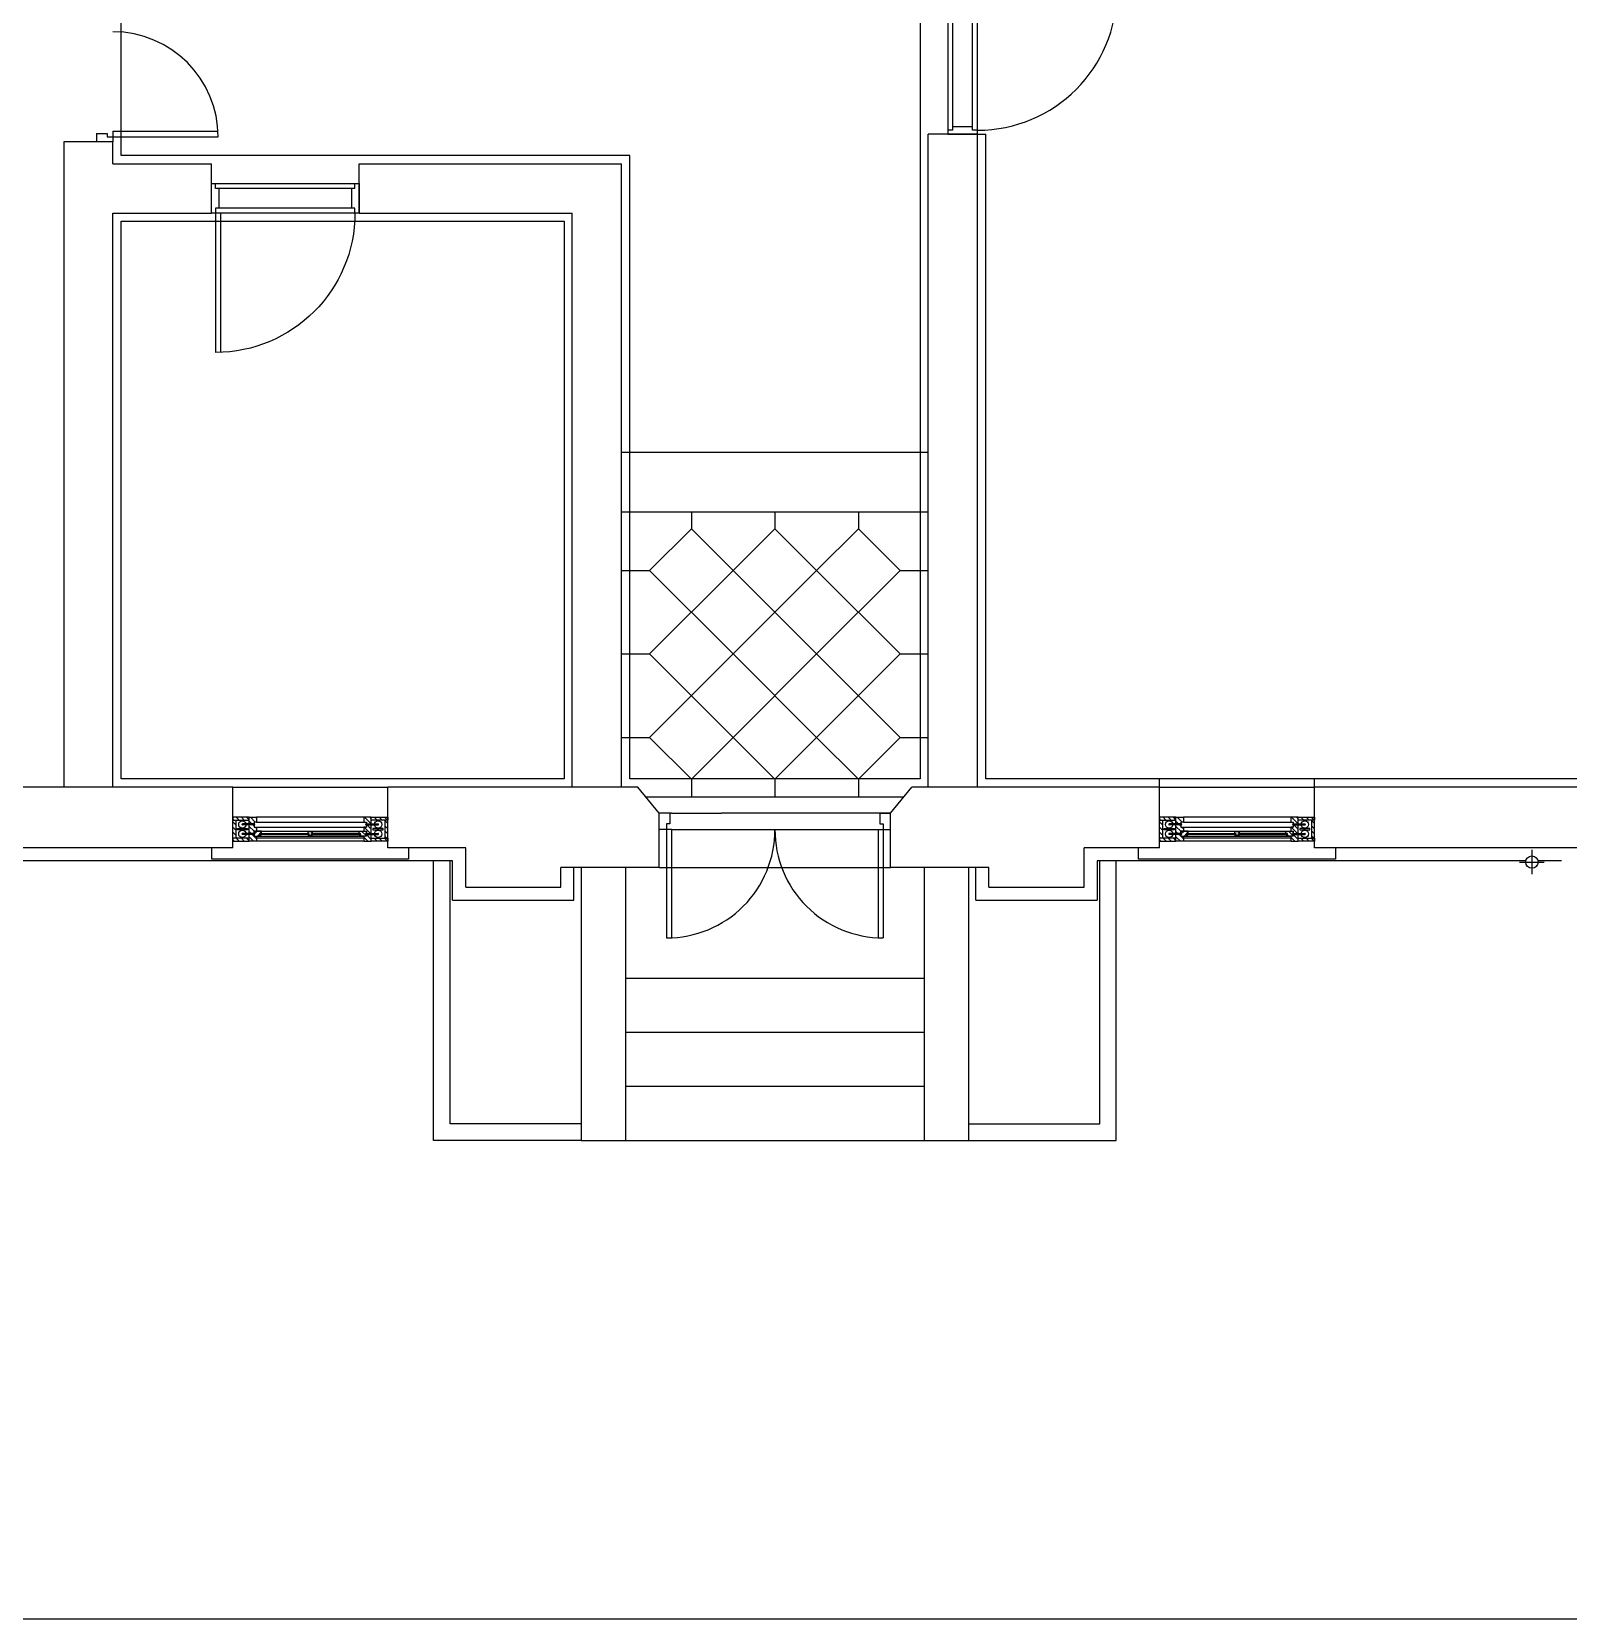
# Model space of a CAD drawing. Extents: x 257532 to 291172, y -129942 to -106182.
# Drawn here: x 284772 to 286529, y -112157 to -110342 of the extents above; entities that cross this region are included whole.
import ezdxf

# ---------------------------------------------------------------- set-up
doc = ezdxf.new("R2010")
doc.units = 0
doc.header["$LTSCALE"] = 50
doc.header["$MEASUREMENT"] = 0
doc.layers.get('0').update_dxf_attribs({"linetype": 'CONTINUOUS'})
doc.layers.add('h', color=5, linetype='CONTINUOUS')
pattern_1 = [(315, (249182.2005, -282476.867), (-3.928862, -3.928862), [])]
pattern_2 = [(315, (249195.9505, -282476.867), (-3.928862, -3.928862), [])]
pattern_3 = [(315, (250594.7005, -282476.867), (-3.928862, -3.928862), [])]
pattern_4 = [(315, (250608.4505, -282476.867), (-3.928862, -3.928862), [])]

# ---------------------------------------------------------------- blocks, each defined once
blk = doc.blocks.new('AP2-D108')
for p, q in [((25, 90), (25, 940)), ((55, 90), (55, 939.5)), ((0, 90), (0, -90)), ((25, 90), (0, 90)), ((55, 90), (25, 90)), ((25, 59.5), (25, 90)), ((45, 59.5), (25, 59.5)), ((875, 59.5), (45, 59.5)), ((45, -60.5), (45, 59.5)), ((875, 90), (55, 90)), ((875, 59.5), (855, 59.5)), ((855, 59.5), (855, -60.5)), ((900, 90), (875, 90)), ((875, 90), (875, 59.5)), ((900, -90), (900, 90)), ((0, -90), (25, -90)), ((25, -60.5), (25, -90)), ((875, -60.5), (25, -60.5)), ((25, -90), (875, -90)), ((875, -60.5), (875, -90)), ((875, -90), (900, -90))]:
    blk.add_line(p, q)
blk.add_arc((25, 90), 850, 0, 90)
blk = doc.blocks.new('aera')
at = {"layer": 'h'}
h = blk.add_hatch(dxfattribs=at)
h.set_pattern_fill('ANSI31', color=256, scale=1.75, angle=360, style=0)
h.set_pattern_definition([(315, (249182.2005, -282441.04), (-3.928862, -3.928862), [])])
h.paths.add_polyline_path([(270984.9, -263797), (270984.9, -263792.5), (270959.9, -263792.5), (270959.9, -263797)])
h = blk.add_hatch(dxfattribs=at)
h.set_pattern_fill('ANSI31', color=256, scale=1.75, angle=360, style=0)
h.set_pattern_definition(pattern_1)
h.paths.add_polyline_path([(270964.4, -263824.3), (270959.9, -263824.3), (270959.9, -263797), (270964.4, -263797)])
h = blk.add_hatch(dxfattribs=at)
h.set_pattern_fill('ANSI31', color=256, scale=1.75, angle=360, style=0)
h.set_pattern_definition(pattern_1)
h.paths.add_polyline_path([(270966.9, -263811.8), (270966.9, -263809.3), (270982.4, -263809.3), (270982.4, -263811.8)])
h = blk.add_hatch(dxfattribs=at)
h.set_pattern_fill('ANSI31', color=256, scale=1.75, angle=360, style=0)
h.set_pattern_definition([(315, (304401.682, -247400.7636), (-3.92886205, -3.92886205), [])])
h.paths.add_polyline_path([(270992.4, -263821), (270996.1, -263821), (270996.1, -263828.8), (270992.4, -263828.8), (270984.9, -263828.8), (270984.9, -263792.5), (270996.1, -263792.5), (270996.1, -263800), (270992.4, -263800), (270992.4, -263807.5), (270996.1, -263807.5), (270996.1, -263813.5), (270992.4, -263813.5)])
h = blk.add_hatch(dxfattribs=at)
h.set_pattern_fill('ANSI31', color=256, scale=1.75, angle=360, style=0)
h.set_pattern_definition([(315, (304347.932, -247400.7636), (-3.92886205, -3.92886205), [])])
h.paths.add_polyline_path([(271163.6, -263821), (271159.9, -263821), (271159.9, -263828.8), (271163.6, -263828.8), (271171.1, -263828.8), (271171.1, -263792.5), (271159.9, -263792.5), (271159.9, -263800), (271163.6, -263800), (271163.6, -263807.5), (271159.9, -263807.5), (271159.9, -263813.5), (271163.6, -263813.5)])
h = blk.add_hatch(dxfattribs=at)
h.set_pattern_fill('ANSI31', color=256, scale=1.75, angle=360, style=0)
h.set_pattern_definition([(315, (249195.9505, -282441.04), (-3.928862, -3.928862), [])])
h.paths.add_polyline_path([(271171.1, -263797), (271171.1, -263792.5), (271196.1, -263792.5), (271196.1, -263797)])
h = blk.add_hatch(dxfattribs=at)
h.set_pattern_fill('ANSI31', color=256, scale=1.75, angle=360, style=0)
h.set_pattern_definition(pattern_2)
h.paths.add_polyline_path([(271189.1, -263811.8), (271189.1, -263809.3), (271173.6, -263809.3), (271173.6, -263811.8)])
h = blk.add_hatch(dxfattribs=at)
h.set_pattern_fill('ANSI31', color=256, scale=1.75, angle=360, style=0)
h.set_pattern_definition(pattern_2)
h.paths.add_polyline_path([(271191.6, -263824.3), (271196.1, -263824.3), (271196.1, -263797), (271191.6, -263797)])
h = blk.add_hatch(dxfattribs=at)
h.set_pattern_fill('ANSI31', color=256, scale=1.75, angle=360, style=0)
h.set_pattern_definition([(315, (250594.7005, -282441.04), (-3.928862, -3.928862), [])])
h.paths.add_polyline_path([(272397.4, -263797), (272397.4, -263792.5), (272372.4, -263792.5), (272372.4, -263797)])
h = blk.add_hatch(dxfattribs=at)
h.set_pattern_fill('ANSI31', color=256, scale=1.75, angle=360, style=0)
h.set_pattern_definition(pattern_3)
h.paths.add_polyline_path([(272376.9, -263824.3), (272372.4, -263824.3), (272372.4, -263797), (272376.9, -263797)])
h = blk.add_hatch(dxfattribs=at)
h.set_pattern_fill('ANSI31', color=256, scale=1.75, angle=360, style=0)
h.set_pattern_definition(pattern_3)
h.paths.add_polyline_path([(272379.4, -263811.8), (272379.4, -263809.3), (272394.9, -263809.3), (272394.9, -263811.8)])
h = blk.add_hatch(dxfattribs=at)
h.set_pattern_fill('ANSI31', color=256, scale=1.75, angle=360, style=0)
h.set_pattern_definition([(315, (305814.182, -247400.7636), (-3.92886205, -3.92886205), [])])
h.paths.add_polyline_path([(272404.9, -263821), (272408.6, -263821), (272408.6, -263828.8), (272404.9, -263828.8), (272397.4, -263828.8), (272397.4, -263792.5), (272408.6, -263792.5), (272408.6, -263800), (272404.9, -263800), (272404.9, -263807.5), (272408.6, -263807.5), (272408.6, -263813.5), (272404.9, -263813.5)])
h = blk.add_hatch(dxfattribs=at)
h.set_pattern_fill('ANSI31', color=256, scale=1.75, angle=360, style=0)
h.set_pattern_definition([(315, (305760.432, -247400.7636), (-3.92886205, -3.92886205), [])])
h.paths.add_polyline_path([(272576.1, -263821), (272572.4, -263821), (272572.4, -263828.8), (272576.1, -263828.8), (272583.6, -263828.8), (272583.6, -263792.5), (272572.4, -263792.5), (272572.4, -263800), (272576.1, -263800), (272576.1, -263807.5), (272572.4, -263807.5), (272572.4, -263813.5), (272576.1, -263813.5)])
h = blk.add_hatch(dxfattribs=at)
h.set_pattern_fill('ANSI31', color=256, scale=1.75, angle=360, style=0)
h.set_pattern_definition([(315, (250608.4505, -282441.04), (-3.928862, -3.928862), [])])
h.paths.add_polyline_path([(272583.6, -263797), (272583.6, -263792.5), (272608.6, -263792.5), (272608.6, -263797)])
h = blk.add_hatch(dxfattribs=at)
h.set_pattern_fill('ANSI31', color=256, scale=1.75, angle=360, style=0)
h.set_pattern_definition(pattern_4)
h.paths.add_polyline_path([(272601.6, -263811.8), (272601.6, -263809.3), (272586.1, -263809.3), (272586.1, -263811.8)])
h = blk.add_hatch(dxfattribs=at)
h.set_pattern_fill('ANSI31', color=256, scale=1.75, angle=360, style=0)
h.set_pattern_definition(pattern_4)
h.paths.add_polyline_path([(272604.1, -263824.3), (272608.6, -263824.3), (272608.6, -263797), (272604.1, -263797)])
h = blk.add_hatch(dxfattribs=at)
h.set_pattern_fill('ANSI31', color=256, scale=1.75, angle=360, style=0)
h.set_pattern_definition([(315, (249182.2005, -282472.79), (-3.928862, -3.928862), [])])
h.paths.add_polyline_path([(270984.9, -263828.8), (270984.9, -263824.3), (270959.9, -263824.3), (270959.9, -263828.8)])
h = blk.add_hatch(dxfattribs=at)
h.set_pattern_fill('ANSI31', color=256, scale=1.75, angle=270, style=0)
h.set_pattern_definition([(45, (289350.171, -286075.178), (3.928862, -3.928862), [])])
h.paths.add_polyline_path([(271001.4, -263817.3), (271003.6, -263817.3), (271003.6, -263813.5), (270992.4, -263813.5), (270992.4, -263821), (271001.4, -263821), (271001.4, -263819.3), (271001.4, -263818.5)])
h = blk.add_hatch(dxfattribs=at)
h.set_pattern_fill('ANSI31', color=256, scale=1.75, angle=360, style=0)
h.set_pattern_definition([(135, (263496.104, -247669.661), (3.928862, 3.928862), [])])
h.paths.add_polyline_path([(271075.7, -263819.8), (271080.2, -263819.8), (271081.7, -263819.2), (271081.7, -263818.5), (271080, -263818.5), (271080, -263817.3), (271081.7, -263817.3), (271081.7, -263814.8), (271074.2, -263814.8), (271074.2, -263817.3), (271076, -263817.3), (271076, -263818.5), (271074.2, -263818.5), (271074.2, -263819.2)])
h = blk.add_hatch(dxfattribs=at)
h.set_pattern_fill('ANSI31', color=256, scale=1.75, angle=270, style=0)
h.set_pattern_definition([(135, (252805.7963, -286075.178), (-3.928862, -3.928862), [])])
h.paths.add_polyline_path([(271154.6, -263817.3), (271152.4, -263817.3), (271152.4, -263813.5), (271163.6, -263813.5), (271163.6, -263821), (271154.6, -263821), (271154.6, -263819.3), (271154.6, -263818.5)])
h = blk.add_hatch(dxfattribs=at)
h.set_pattern_fill('ANSI31', color=256, scale=1.75, angle=360, style=0)
h.set_pattern_definition([(315, (249195.9505, -282472.79), (-3.928862, -3.928862), [])])
h.paths.add_polyline_path([(271171.1, -263828.8), (271171.1, -263824.3), (271196.1, -263824.3), (271196.1, -263828.8)])
h = blk.add_hatch(dxfattribs=at)
h.set_pattern_fill('ANSI31', color=256, scale=1.75, angle=360, style=0)
h.set_pattern_definition([(315, (250594.7005, -282472.79), (-3.928862, -3.928862), [])])
h.paths.add_polyline_path([(272397.4, -263828.8), (272397.4, -263824.3), (272372.4, -263824.3), (272372.4, -263828.8)])
h = blk.add_hatch(dxfattribs=at)
h.set_pattern_fill('ANSI31', color=256, scale=1.75, angle=270, style=0)
h.set_pattern_definition([(45, (290762.671, -286075.178), (3.928862, -3.928862), [])])
h.paths.add_polyline_path([(272413.9, -263817.3), (272416.1, -263817.3), (272416.1, -263813.5), (272404.9, -263813.5), (272404.9, -263821), (272413.9, -263821), (272413.9, -263819.3), (272413.9, -263818.5)])
h = blk.add_hatch(dxfattribs=at)
h.set_pattern_fill('ANSI31', color=256, scale=1.75, angle=360, style=0)
h.set_pattern_definition([(135, (264908.604, -247669.661), (3.928862, 3.928862), [])])
h.paths.add_polyline_path([(272488.2, -263819.8), (272492.7, -263819.8), (272494.2, -263819.2), (272494.2, -263818.5), (272492.5, -263818.5), (272492.5, -263817.3), (272494.2, -263817.3), (272494.2, -263814.8), (272486.7, -263814.8), (272486.7, -263817.3), (272488.5, -263817.3), (272488.5, -263818.5), (272486.7, -263818.5), (272486.7, -263819.2)])
h = blk.add_hatch(dxfattribs=at)
h.set_pattern_fill('ANSI31', color=256, scale=1.75, angle=270, style=0)
h.set_pattern_definition([(135, (254218.2963, -286075.178), (-3.928862, -3.928862), [])])
h.paths.add_polyline_path([(272567.1, -263817.3), (272564.9, -263817.3), (272564.9, -263813.5), (272576.1, -263813.5), (272576.1, -263821), (272567.1, -263821), (272567.1, -263819.3), (272567.1, -263818.5)])
h = blk.add_hatch(dxfattribs=at)
h.set_pattern_fill('ANSI31', color=256, scale=1.75, angle=360, style=0)
h.set_pattern_definition([(315, (250608.4505, -282472.79), (-3.928862, -3.928862), [])])
h.paths.add_polyline_path([(272583.6, -263828.8), (272583.6, -263824.3), (272608.6, -263824.3), (272608.6, -263828.8)])
for p, q in [((270777.4, -262762.6), (270702.4, -262762.6)), ((270702.4, -262762.6), (270702.4, -263746.3)), ((270777.4, -262762.6), (270702.4, -262762.6)), ((270752.4, -262750.1), (270752.4, -262762.6)), ((270752.4, -262750.1), (270768.4, -262750.1)), ((270752.4, -262750.1), (270752.4, -262762.6)), ((270752.4, -262750.1), (270768.4, -262750.1)), ((270777.4, -262762.6), (270752.4, -262762.6)), ((270777.4, -262762.6), (270752.4, -262762.6)), ((270768.4, -262750.1), (270768.4, -262755.3)), ((270768.4, -262750.1), (270768.4, -262755.3)), ((270768.4, -262755.3), (270777.4, -262755.3)), ((270768.4, -262755.3), (270777.4, -262755.3)), ((270777.4, -262746.4), (270777.4, -262755.3)), ((270777.4, -262746.4), (270937.4, -262746.4)), ((270777.4, -262746.4), (270777.4, -262755.3)), ((270777.4, -262746.4), (270937.4, -262746.4)), ((270777.4, -262755.3), (270937.7, -262755.3)), ((270777.4, -262755.3), (270777.4, -262762.6)), ((270777.4, -262755.3), (270937.7, -262755.3)), ((270777.4, -262755.3), (270777.4, -262762.6)), ((270777.4, -262796.3), (270777.4, -262762.6)), ((272019.9, -263746.3), (272019.9, -262751.3)), ((272094.9, -262751.3), (272019.9, -262751.3)), ((272094.9, -262751.3), (272019.9, -262751.3)), ((272094.9, -263746.3), (272094.9, -262751.3)), ((272094.9, -262751.3), (272107.4, -262751.3)), ((272094.9, -262751.3), (272107.4, -262751.3)), ((270777.4, -262796.3), (270927.4, -262796.3)), ((270927.4, -262871.3), (270927.4, -262796.3)), ((271152.4, -262871.3), (271152.4, -262796.3)), ((271152.4, -262796.3), (271552.4, -262796.3)), ((271552.4, -263746.3), (271552.4, -262796.3)), ((270777.4, -262871.3), (270927.4, -262871.3)), ((270777.4, -263746.3), (270777.4, -262871.3)), ((271152.4, -262871.3), (271477.4, -262871.3)), ((271477.4, -263746.3), (271477.4, -262871.3)), ((272019.9, -263236.3), (271552.2, -263236.3)), ((272019.9, -263327.5), (271552.2, -263327.5)), ((271658.8, -263327.5), (271658.8, -263352.5)), ((271786.1, -263327.5), (271786.1, -263352.5)), ((271913.4, -263327.5), (271913.4, -263352.5)), ((271658.8, -263352.5), (271595.2, -263416.2)), ((271658.8, -263352.5), (271722.5, -263416.2)), ((271786.1, -263352.5), (271722.5, -263416.2)), ((271786.1, -263352.5), (271849.7, -263416.2)), ((271913.4, -263352.5), (271849.7, -263416.2)), ((271913.4, -263352.5), (271977, -263416.2)), ((271552.4, -263416.2), (271595.2, -263416.2)), ((271595.2, -263416.2), (271722.5, -263543.5)), ((271722.5, -263416.2), (271595.2, -263543.5)), ((271722.5, -263416.2), (271849.7, -263543.5)), ((271849.7, -263416.2), (271722.5, -263543.5)), ((271849.7, -263416.2), (271977, -263543.5)), ((271977, -263416.2), (271849.7, -263543.5)), ((271977, -263416.2), (272019.9, -263416.2)), ((271552.4, -263543.5), (271595.2, -263543.5)), ((271595.2, -263543.5), (271722.5, -263670.7)), ((271722.5, -263543.5), (271595.2, -263670.7)), ((271722.5, -263543.5), (271849.7, -263670.7)), ((271849.7, -263543.5), (271722.5, -263670.7)), ((271849.7, -263543.5), (271977, -263670.7)), ((271977, -263543.5), (271849.7, -263670.7)), ((271977, -263543.5), (272019.9, -263543.5)), ((271552.4, -263670.7), (271595.2, -263670.7)), ((271595.2, -263670.7), (271658.8, -263734.4)), ((271722.5, -263670.7), (271658.8, -263734.4)), ((271722.5, -263670.7), (271786.1, -263734.4)), ((271849.7, -263670.7), (271786.1, -263734.4)), ((271849.7, -263670.7), (271913.4, -263734.4)), ((271977, -263670.7), (271913.4, -263734.4)), ((271977, -263670.7), (272019.9, -263670.7)), ((271658.8, -263734.4), (271658.8, -263761.3)), ((271786.1, -263734.4), (271786.1, -263761.3)), ((271913.4, -263734.4), (271913.4, -263761.3)), ((272372.4, -263746.3), (272372.4, -263733.8)), ((272608.6, -263733.8), (272372.4, -263733.8)), ((272608.6, -263746.3), (272608.6, -263733.8)), ((270959.9, -263838.8), (270959.9, -263746.3)), ((270959.9, -263746.3), (271196.1, -263746.3)), ((271196.1, -263838.8), (271196.1, -263746.3)), ((271609.9, -263786.3), (271577.4, -263746.3)), ((271962.4, -263786.3), (271994.9, -263746.3)), ((272372.4, -263838.8), (272372.4, -263746.3)), ((272372.4, -263746.3), (272608.6, -263746.3)), ((272608.6, -263838.8), (272608.6, -263746.3)), ((271589.5, -263761.3), (271982.7, -263761.3)), ((270992.4, -263802.5), (270974.6, -263802.5)), ((270992.4, -263804), (270974.6, -263804)), ((270992.4, -263807.5), (271163.6, -263807.5)), ((271159.9, -263792.5), (270996.1, -263792.5)), ((270996.1, -263800), (271161.9, -263800)), ((271163.6, -263802.5), (271181.4, -263802.5)), ((271163.6, -263804), (271181.4, -263804)), ((271196.1, -263798.7), (271196.1, -263797)), ((271609.9, -263868.8), (271609.9, -263786.3)), ((271628.6, -263786.3), (271609.9, -263786.3)), ((271626.2, -263802.3), (271621.1, -263802.3)), ((271621.1, -263802.3), (271621.1, -263811.3)), ((271621.1, -263803.6), (271621.1, -263811.3)), ((271626.2, -263786.3), (271626.2, -263802.3)), ((271628.6, -263786.3), (271704.9, -263786.3)), ((271962.4, -263786.3), (271704.9, -263786.3)), ((271946, -263786.3), (271962.4, -263786.3)), ((271946, -263786.3), (271946, -263802.3)), ((271946, -263802.3), (271951.1, -263802.3)), ((271951.1, -263802.3), (271951.1, -263811.3)), ((271951.1, -263803.6), (271951.1, -263811.3)), ((271962.4, -263868.8), (271962.4, -263786.3)), ((272404.9, -263802.5), (272387.1, -263802.5)), ((272404.9, -263804), (272387.1, -263804)), ((272404.9, -263807.5), (272576.1, -263807.5)), ((272572.4, -263792.5), (272408.6, -263792.5)), ((272408.6, -263800), (272574.4, -263800)), ((272576.1, -263802.5), (272593.9, -263802.5)), ((272576.1, -263804), (272593.9, -263804)), ((272608.6, -263798.7), (272608.6, -263797)), ((270992.4, -263817), (270974.6, -263817)), ((270992.4, -263818.5), (270974.6, -263818.5)), ((270992.4, -263813.5), (271163.6, -263813.5)), ((270996.1, -263824), (271159.9, -263824)), ((271159.9, -263828.8), (270996.1, -263828.8)), ((271001.4, -263821), (271159.9, -263821)), ((271163.6, -263817), (271181.4, -263817)), ((271163.6, -263818.5), (271181.4, -263818.5)), ((271621.1, -263811.3), (271609.9, -263811.3)), ((271621.1, -263811.3), (271609.9, -263811.3)), ((271628.6, -263811.3), (271621.1, -263811.3)), ((271621.1, -263811.3), (271621.1, -263976.3)), ((271628.6, -263811.3), (271628.6, -263976.1)), ((271628.6, -263811.3), (271943.6, -263811.3)), ((271943.6, -263811.3), (271951.1, -263811.3)), ((271943.6, -263811.3), (271943.6, -263976.1)), ((271951.1, -263811.3), (271951.1, -263976.3)), ((271951.1, -263811.3), (271962.4, -263811.3)), ((271951.1, -263811.3), (271962.4, -263811.3)), ((272404.9, -263817), (272387.1, -263817)), ((272404.9, -263818.5), (272387.1, -263818.5)), ((272404.9, -263813.5), (272576.1, -263813.5)), ((272408.6, -263824), (272572.4, -263824)), ((272572.4, -263828.8), (272408.6, -263828.8)), ((272413.9, -263821), (272572.4, -263821)), ((272576.1, -263817), (272593.9, -263817)), ((272576.1, -263818.5), (272593.9, -263818.5)), ((271314.9, -263898.8), (271314.9, -263838.8)), ((272257.4, -263898.8), (272257.4, -263838.8)), ((272939.9, -263841.9), (272939.9, -263879.4)), ((271266.1, -264285), (271266.1, -263858.8)), ((271291.1, -264260), (271291.1, -263858.8)), ((271459.9, -263898.8), (271459.9, -263868.8)), ((271479.9, -263918.8), (271479.9, -263868.8)), ((271491.1, -263868.8), (271491.1, -264285)), ((271558.6, -263868.8), (271558.6, -264285)), ((271609.9, -263868.8), (271962.4, -263868.8)), ((272013.6, -263868.8), (272013.6, -264285)), ((272081.1, -263868.8), (272081.1, -264285)), ((272092.4, -263918.8), (272092.4, -263868.8)), ((272112.4, -263898.8), (272112.4, -263868.8)), ((272281.1, -264260), (272281.1, -263858.8)), ((272306.1, -264285), (272306.1, -263858.8)), ((272921.1, -263860.7), (272958.6, -263860.7)), ((271314.9, -263898.8), (271459.9, -263898.8)), ((272112.4, -263898.8), (272257.4, -263898.8)), ((271294.9, -263918.8), (271479.9, -263918.8)), ((272092.4, -263918.8), (272277.4, -263918.8)), ((271558.6, -264037.5), (272013.6, -264037.5)), ((271558.6, -264120), (272013.6, -264120)), ((271558.6, -264202.5), (272013.6, -264202.5)), ((271491.1, -264260), (271291.1, -264260)), ((272081.1, -264260), (272281.1, -264260)), ((271491.1, -264285), (271266.1, -264285)), ((271491.1, -264285), (272081.1, -264285)), ((272081.1, -264285), (272306.1, -264285))]:
    blk.add_line(p, q, dxfattribs=at)
for points in [[(270789.9, -262416.3), (272007.4, -262416.3), (272007.4, -263733.8), (271564.9, -263733.8), (271564.9, -262783.8)], [(271564.9, -262783.8), (270789.9, -262783.8), (270789.9, -262416.3)], [(272372.4, -263733.8), (272107.4, -263733.8), (272107.4, -262751.3)], [(272372.4, -263733.8), (272107.4, -263733.8), (272107.4, -262751.3)], [(273037.4, -263746.3), (273037.4, -263733.8), (272608.6, -263733.8)], [(270959.9, -263746.3), (270488.6, -263746.3)], [(271577.4, -263746.3), (271196.1, -263746.3)], [(272372.4, -263746.3), (271994.9, -263746.3)], [(273037.4, -263746.3), (272608.6, -263746.3)], [(270992.4, -263821), (270996.1, -263821), (270996.1, -263828.8), (270992.4, -263828.8), (270984.9, -263828.8), (270984.9, -263792.5), (270996.1, -263792.5), (270996.1, -263800), (270992.4, -263800), (270992.4, -263807.5), (270996.1, -263807.5), (270996.1, -263813.5), (270992.4, -263813.5), (270992.4, -263821)], [(271163.6, -263821), (271159.9, -263821), (271159.9, -263828.8), (271163.6, -263828.8), (271171.1, -263828.8), (271171.1, -263792.5), (271159.9, -263792.5), (271159.9, -263800), (271163.6, -263800), (271163.6, -263807.5), (271159.9, -263807.5), (271159.9, -263813.5), (271163.6, -263813.5), (271163.6, -263821)], [(272404.9, -263821), (272408.6, -263821), (272408.6, -263828.8), (272404.9, -263828.8), (272397.4, -263828.8), (272397.4, -263792.5), (272408.6, -263792.5), (272408.6, -263800), (272404.9, -263800), (272404.9, -263807.5), (272408.6, -263807.5), (272408.6, -263813.5), (272404.9, -263813.5), (272404.9, -263821)], [(272576.1, -263821), (272572.4, -263821), (272572.4, -263828.8), (272576.1, -263828.8), (272583.6, -263828.8), (272583.6, -263792.5), (272572.4, -263792.5), (272572.4, -263800), (272576.1, -263800), (272576.1, -263807.5), (272572.4, -263807.5), (272572.4, -263813.5), (272576.1, -263813.5), (272576.1, -263821)], [(270992.4, -263816.3), (270992.4, -263813.5)], [(270992.4, -263816.3), (270992.4, -263813.5)], [(271075.7, -263819.8), (271080.2, -263819.8), (271081.7, -263819.2), (271081.7, -263818.5), (271080, -263818.5), (271080, -263817.3), (271081.7, -263817.3), (271081.7, -263814.8), (271074.2, -263814.8), (271074.2, -263817.3), (271076, -263817.3), (271076, -263818.5), (271074.2, -263818.5), (271074.2, -263819.2), (271075.7, -263819.8)], [(271163.6, -263816.3), (271163.6, -263813.5)], [(272404.9, -263816.3), (272404.9, -263813.5)], [(272404.9, -263816.3), (272404.9, -263813.5)], [(272488.2, -263819.8), (272492.7, -263819.8), (272494.2, -263819.2), (272494.2, -263818.5), (272492.5, -263818.5), (272492.5, -263817.3), (272494.2, -263817.3), (272494.2, -263814.8), (272486.7, -263814.8), (272486.7, -263817.3), (272488.5, -263817.3), (272488.5, -263818.5), (272486.7, -263818.5), (272486.7, -263819.2), (272488.2, -263819.8)], [(272576.1, -263816.3), (272576.1, -263813.5)], [(270959.9, -263838.8), (270488.6, -263838.8)], [(271228, -263838.8), (271228, -263856.3), (270928, -263856.3), (270928, -263838.8)], [(271314.9, -263838.8), (271196.1, -263838.8)], [(272372.4, -263838.8), (272257.4, -263838.8)], [(272640.5, -263838.8), (272640.5, -263856.3), (272340.5, -263856.3), (272340.5, -263838.8)], [(273037.4, -263838.8), (272608.6, -263838.8)], [(271294.9, -263918.8), (271294.9, -263858.8), (270595.3, -263858.8)], [(271609.9, -263868.8), (271459.9, -263868.8)], [(272112.4, -263868.8), (271962.4, -263868.8)], [(272930.7, -263858.8), (272277.4, -263858.8), (272277.4, -263918.8)], [(272984.9, -263858.8), (272949, -263858.8)]]:
    blk.add_lwpolyline(points, dxfattribs=at)
for points in [[(270789.9, -262883.8), (271464.9, -262883.8), (271464.9, -263733.8), (270789.9, -263733.8)], [(270984.9, -263797), (270984.9, -263792.5), (270959.9, -263792.5), (270959.9, -263797)], [(270964.4, -263824.3), (270959.9, -263824.3), (270959.9, -263797), (270964.4, -263797)], [(270966.9, -263811.8), (270966.9, -263809.3), (270982.4, -263809.3), (270982.4, -263811.8)], [(271171.1, -263797), (271171.1, -263792.5), (271196.1, -263792.5), (271196.1, -263797)], [(271189.1, -263811.8), (271189.1, -263809.3), (271173.6, -263809.3), (271173.6, -263811.8)], [(271191.6, -263824.3), (271196.1, -263824.3), (271196.1, -263797), (271191.6, -263797)], [(272397.4, -263797), (272397.4, -263792.5), (272372.4, -263792.5), (272372.4, -263797)], [(272376.9, -263824.3), (272372.4, -263824.3), (272372.4, -263797), (272376.9, -263797)], [(272379.4, -263811.8), (272379.4, -263809.3), (272394.9, -263809.3), (272394.9, -263811.8)], [(272583.6, -263797), (272583.6, -263792.5), (272608.6, -263792.5), (272608.6, -263797)], [(272601.6, -263811.8), (272601.6, -263809.3), (272586.1, -263809.3), (272586.1, -263811.8)], [(272604.1, -263824.3), (272608.6, -263824.3), (272608.6, -263797), (272604.1, -263797)], [(270984.9, -263828.8), (270984.9, -263824.3), (270959.9, -263824.3), (270959.9, -263828.8)], [(271001.4, -263817.3), (271003.6, -263817.3), (271003.6, -263813.5), (270992.4, -263813.5), (270992.4, -263821), (271001.4, -263821), (271001.4, -263819.3), (271001.4, -263818.5)], [(271076, -263817.3), (271076, -263818.5), (271001.4, -263818.5), (271001.4, -263817.3)], [(271003.6, -263818.5), (271001.4, -263818.5), (271001.4, -263821)], [(271080, -263817.3), (271080, -263818.5), (271154.6, -263818.5), (271154.6, -263817.3)], [(271154.6, -263817.3), (271152.4, -263817.3), (271152.4, -263813.5), (271163.6, -263813.5), (271163.6, -263821), (271154.6, -263821), (271154.6, -263819.3), (271154.6, -263818.5)], [(271152.4, -263818.5), (271154.6, -263818.5), (271154.6, -263821)], [(271171.1, -263828.8), (271171.1, -263824.3), (271196.1, -263824.3), (271196.1, -263828.8)], [(272397.4, -263828.8), (272397.4, -263824.3), (272372.4, -263824.3), (272372.4, -263828.8)], [(272413.9, -263817.3), (272416.1, -263817.3), (272416.1, -263813.5), (272404.9, -263813.5), (272404.9, -263821), (272413.9, -263821), (272413.9, -263819.3), (272413.9, -263818.5)], [(272488.5, -263817.3), (272488.5, -263818.5), (272413.9, -263818.5), (272413.9, -263817.3)], [(272416.1, -263818.5), (272413.9, -263818.5), (272413.9, -263821)], [(272492.5, -263817.3), (272492.5, -263818.5), (272567.1, -263818.5), (272567.1, -263817.3)], [(272567.1, -263817.3), (272564.9, -263817.3), (272564.9, -263813.5), (272576.1, -263813.5), (272576.1, -263821), (272567.1, -263821), (272567.1, -263819.3), (272567.1, -263818.5)], [(272564.9, -263818.5), (272567.1, -263818.5), (272567.1, -263821)], [(272583.6, -263828.8), (272583.6, -263824.3), (272608.6, -263824.3), (272608.6, -263828.8)]]:
    blk.add_lwpolyline(points, close=True, dxfattribs=at)
for centre, radius in [((270974.6, -263803.3), 5.62), ((271181.4, -263803.3), 5.62), ((272387.1, -263803.3), 5.62), ((272593.9, -263803.3), 5.62), ((270974.6, -263817.8), 5.62), ((271181.4, -263817.8), 5.62), ((272387.1, -263817.8), 5.62), ((272593.9, -263817.8), 5.62), ((272939.9, -263860.7), 9.38)]:
    blk.add_circle(centre, radius, dxfattribs=at)
for centre, radius, start, end in [((270777.4, -262755.3), 160.3, 0, 90), ((270777.4, -262755.3), 160.3, 0, 90), ((270974.6, -263803.3), 0.75, 90, 270), ((270992.4, -263803.3), 1.25, 270, 90), ((271163.6, -263803.3), 1.25, 90, 270), ((271181.4, -263803.3), 0.75, 270, 90), ((272387.1, -263803.3), 0.75, 90, 270), ((272404.9, -263803.3), 1.25, 270, 90), ((272576.1, -263803.3), 1.25, 90, 270), ((272593.9, -263803.3), 0.75, 270, 90), ((270974.6, -263817.8), 0.75, 90, 270), ((270992.4, -263817.8), 1.25, 270, 90), ((271163.6, -263817.8), 1.25, 90, 270), ((271181.4, -263817.8), 0.75, 270, 90), ((271621.9, -263812), 164.2, 269.7378, 0.2622), ((271950.4, -263812), 164.2, 179.7378, 270.2622), ((272387.1, -263817.8), 0.75, 90, 270), ((272404.9, -263817.8), 1.25, 270, 90), ((272576.1, -263817.8), 1.25, 90, 270), ((272593.9, -263817.8), 0.75, 270, 90)]:
    blk.add_arc(centre, radius, start, end, dxfattribs=at)
at = {"layer": 'h', "yscale": 0.25, "zscale": 0.25}
for p, xscale, rotation in [((272072.4, -262526.3), 0.25, 270), ((272072.4, -262526.3), 0.25, 270), ((270927.4, -262848.8), -0.25, 180)]:
    blk.add_blockref('AP2-D108', p, dxfattribs=dict(at, xscale=xscale, rotation=rotation))

msp = doc.modelspace()

# ---------------------------------------------------------------- linework, layer by layer
msp.add_lwpolyline([(283295.25515, -108966.14769), (287681.58022, -108966.14769), (287681.58022, -112156.97595), (283295.25515, -112156.97595)], close=True)

# ---------------------------------------------------------------- block references
at = {"layer": 'h', "xscale": 0.75, "yscale": 0.75, "zscale": 0.75}
msp.add_blockref('aera', (81782.17902, 86604.26481), dxfattribs=at)

doc.saveas('drawing.dxf')
